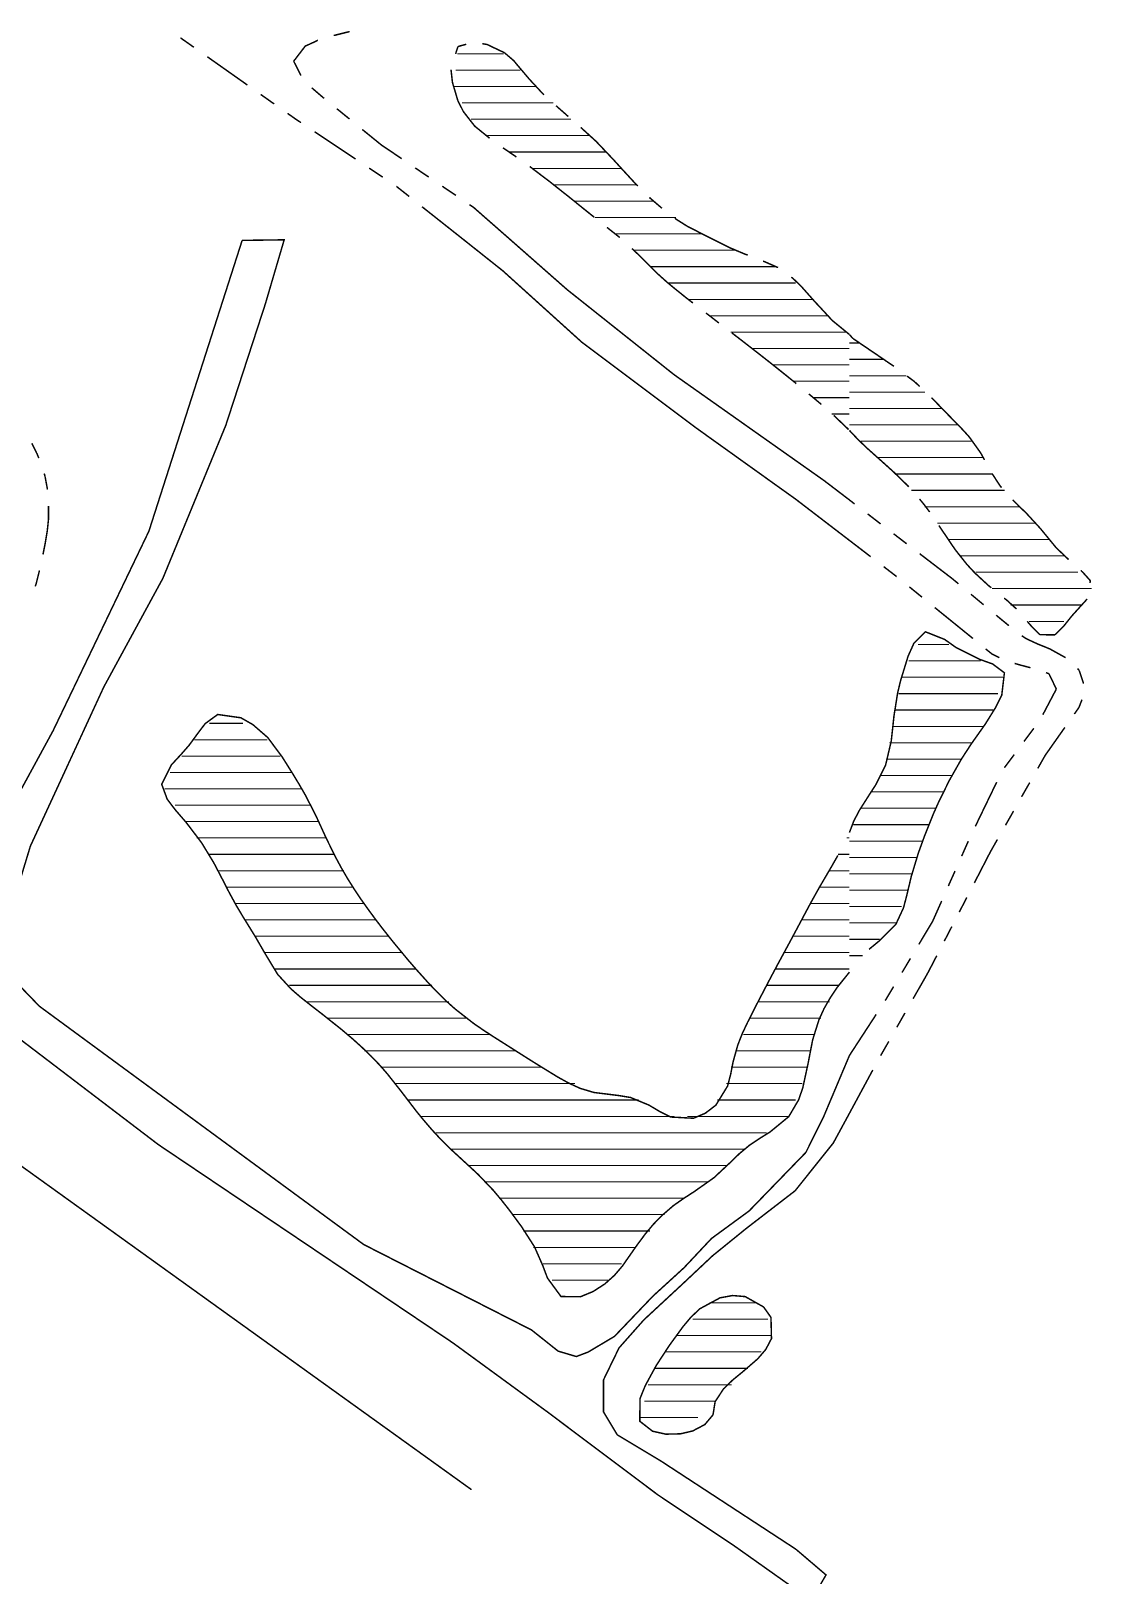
# Model space of a CAD drawing. Extents: x 204834 to 208707, y 4853033 to 4855981.
# Drawn here: x 208015 to 208144.6, y 4855288 to 4855476.6 of the extents above; entities that cross this region are included whole.
import ezdxf

# ---------------------------------------------------------------- set-up
doc = ezdxf.new("R2010")
doc.units = 0
doc.header["$LTSCALE"] = 1.5
doc.header["$MEASUREMENT"] = 0
doc.linetypes.add('PHANTOMX2', pattern=[5, 2.5, -0.5, 0.5, -0.5, 0.5, -0.5])
for name, color, linetype in [('HD-HACH-HIDROG', 160, 'CONTINUOUS'), ('HD-LAGOS-INTER', 170, 'CONTINUOUS'), ('HD-LAGOS-PERENE', 170, 'CONTINUOUS'), ('HD-VALAS-DRENOS', 170, 'CONTINUOUS'), ('SV-EST-M-N-PAV', 1, 'PHANTOMX2'), ('SV-RUA-NAO-PAV-S-GUIA-C-GUIA', 7, 'PHANTOMX2')]:
    doc.layers.add(name, color=color, linetype=linetype)

# ---------------------------------------------------------------- blocks, each defined once
blk = doc.blocks.new('*X12')
at = {"layer": 'HD-HACH-HIDROG', "const_width": 0.13}
for points in [[(208036.791757, 4855392.051026), (208040.887439, 4855392.051067)], [(208034.939658, 4855390.050974), (208043.843741, 4855390.051063)], [(208033.384473, 4855388.050926), (208045.455217, 4855388.051046)], [(208031.982678, 4855386.050879), (208046.827777, 4855386.051027)], [(208031.316879, 4855384.050839), (208047.997873, 4855384.051006)], [(208032.575164, 4855382.050819), (208049.159614, 4855382.050984)], [(208033.844057, 4855380.050798), (208050.101569, 4855380.050961)], [(208035.227419, 4855378.050779), (208051.043524, 4855378.050937)], [(208114.616594, 4855378.051573), (208114.936443, 4855378.051576)], [(208036.610782, 4855376.05076), (208052.075785, 4855376.050915)], [(208113.56104, 4855376.051529), (208114.936385, 4855376.051543)], [(208037.833526, 4855374.050739), (208053.204807, 4855374.050893)], [(208112.42531, 4855374.051485), (208114.936327, 4855374.05151)], [(208038.881643, 4855372.050717), (208054.333829, 4855372.050871)], [(208111.289579, 4855372.051441), (208114.936269, 4855372.051477)], [(208039.931622, 4855370.050694), (208055.738719, 4855370.050852)], [(208110.206141, 4855370.051397), (208114.936211, 4855370.051444)], [(208041.136656, 4855368.050673), (208057.186469, 4855368.050834)], [(208109.123114, 4855368.051353), (208114.936153, 4855368.051411)], [(208042.341691, 4855366.050652), (208058.694363, 4855366.050816)], [(208108.040978, 4855366.051309), (208114.936095, 4855366.051378)], [(208043.542764, 4855364.050631), (208060.363147, 4855364.0508)], [(208106.963548, 4855364.051266), (208114.936037, 4855364.051345)], [(208044.73436, 4855362.05061), (208062.031931, 4855362.050783)], [(208105.886118, 4855362.051222), (208114.935979, 4855362.051312)], [(208046.560275, 4855360.050595), (208063.968299, 4855360.05077)], [(208104.83216, 4855360.051178), (208113.635253, 4855360.051266)], [(208048.693621, 4855358.050584), (208066.03186, 4855358.050757)], [(208103.791522, 4855358.051135), (208112.522614, 4855358.051222)], [(208051.125529, 4855356.050575), (208068.198486, 4855356.050746)], [(208102.823517, 4855356.051092), (208111.479403, 4855356.051179)], [(208053.625539, 4855354.050567), (208071.123885, 4855354.050742)], [(208101.995673, 4855354.051051), (208110.676797, 4855354.051138)], [(208055.71004, 4855352.050555), (208074.216001, 4855352.05074)], [(208101.167829, 4855352.05101), (208110.247314, 4855352.0511)], [(208057.710053, 4855350.050542), (208077.383679, 4855350.050739)], [(208100.492891, 4855350.05097), (208109.81783, 4855350.051063)], [(208059.441986, 4855348.050526), (208081.419232, 4855348.050746)], [(208099.907003, 4855348.050931), (208109.193854, 4855348.051024)], [(208060.995107, 4855346.050509), (208089.183336, 4855346.050791)], [(208098.79401, 4855346.050887), (208108.370375, 4855346.050983)], [(208062.637823, 4855344.050492), (208093.556679, 4855344.050801)], [(208095.132794, 4855344.050817), (208107.546895, 4855344.050941)], [(208064.42801, 4855342.050477), (208104.833675, 4855342.050881)], [(208066.246259, 4855340.050462), (208102.204768, 4855340.050822)], [(208068.370498, 4855338.050451), (208100.025287, 4855338.050767)], [(208070.494737, 4855336.050439), (208097.663521, 4855336.050711)], [(208072.157433, 4855334.050422), (208094.782812, 4855334.050649)], [(208073.783716, 4855332.050406), (208092.380404, 4855332.050592)], [(208075.118543, 4855330.050386), (208090.580142, 4855330.050541)], [(208076.333579, 4855328.050365), (208088.789934, 4855328.05049)], [(208077.513424, 4855326.050344), (208087.125713, 4855326.05044)], [(208078.617305, 4855324.050322), (208085.461492, 4855324.050391)]]:
    blk.add_lwpolyline(points, dxfattribs=at)
blk = doc.blocks.new('*X13')
at = {"layer": 'HD-HACH-HIDROG', "const_width": 0.13}
for points in [[(208097.818676, 4855321.279781), (208103.476642, 4855321.279837)], [(208095.778405, 4855319.279727), (208104.98032, 4855319.279819)], [(208093.839654, 4855317.279675), (208105.472741, 4855317.279791)], [(208092.511997, 4855315.279629), (208104.186517, 4855315.279745)], [(208091.224072, 4855313.279583), (208102.539311, 4855313.279696)], [(208090.339439, 4855311.279541), (208100.570687, 4855311.279643)], [(208089.889959, 4855309.279503), (208098.602063, 4855309.279591)], [(208089.44048, 4855307.279466), (208096.45589, 4855307.279536)]]:
    blk.add_lwpolyline(points, dxfattribs=at)
blk = doc.blocks.new('*X19')
at = {"layer": 'HD-HACH-HIDROG', "const_width": 0.13}
for points in [[(208067.047658, 4855473.824522), (208072.739862, 4855473.824579)], [(208066.841368, 4855471.824487), (208074.743545, 4855471.824566)], [(208066.635078, 4855469.824452), (208076.758808, 4855469.824554)], [(208067.623243, 4855467.824429), (208078.788778, 4855467.824541)], [(208068.726571, 4855465.824407), (208080.953835, 4855465.824529)], [(208070.728766, 4855463.824394), (208083.208028, 4855463.824519)], [(208073.393118, 4855461.824388), (208085.211587, 4855461.824506)], [(208076.128386, 4855459.824382), (208087.072603, 4855459.824492)], [(208078.81405, 4855457.824376), (208089.026863, 4855457.824478)], [(208081.322135, 4855455.824368), (208091.085005, 4855455.824466)], [(208083.829459, 4855453.82436), (208093.770921, 4855453.82446)], [(208086.336341, 4855451.824352), (208096.920662, 4855451.824458)], [(208088.551678, 4855449.824341), (208101.096424, 4855449.824467)], [(208090.62157, 4855447.824329), (208105.928053, 4855447.824482)], [(208092.879769, 4855445.824319), (208108.364639, 4855445.824474)], [(208095.290815, 4855443.82431), (208110.515271, 4855443.824462)], [(208097.848191, 4855441.824302), (208112.441137, 4855441.824448)], [(208100.433808, 4855439.824295), (208114.537441, 4855439.824436)], [(208103.019425, 4855437.824288), (208114.938179, 4855437.824407)], [(208105.604406, 4855435.824281), (208114.938121, 4855435.824374)], [(208108.081223, 4855433.824273), (208114.938063, 4855433.824341)], [(208110.484264, 4855431.824264), (208114.938005, 4855431.824308)], [(208112.784518, 4855429.824254), (208114.937947, 4855429.824275)]]:
    blk.add_lwpolyline(points, dxfattribs=at)
blk = doc.blocks.new('*X20')
at = {"layer": 'HD-HACH-HIDROG', "const_width": 0.13}
for points in [[(208123.323924, 4855401.675411), (208127.096867, 4855401.675449)], [(208122.181938, 4855399.675367), (208130.944873, 4855399.675454)], [(208121.361144, 4855397.675325), (208133.696559, 4855397.675449)], [(208120.947004, 4855395.675288), (208133.093371, 4855395.67541)], [(208120.532865, 4855393.675251), (208132.490184, 4855393.675371)], [(208120.163445, 4855391.675214), (208131.277538, 4855391.675325)], [(208119.821693, 4855389.675178), (208129.912219, 4855389.675279)], [(208119.479941, 4855387.675142), (208128.688616, 4855387.675234)], [(208118.627, 4855385.6751), (208127.548617, 4855385.675189)], [(208117.47582, 4855383.675055), (208126.429026, 4855383.675145)], [(208116.359716, 4855381.675011), (208125.578041, 4855381.675103)], [(208115.397559, 4855379.674969), (208124.727057, 4855379.675062)], [(208114.936433, 4855377.674931), (208123.876073, 4855377.67502)], [(208114.936374, 4855375.674898), (208123.251979, 4855375.674981)], [(208114.936316, 4855373.674865), (208122.636894, 4855373.674942)], [(208114.936258, 4855371.674832), (208122.000192, 4855371.674903)], [(208114.9362, 4855369.674799), (208121.332883, 4855369.674863)], [(208114.936142, 4855367.674766), (208120.665574, 4855367.674823)], [(208114.936084, 4855365.674733), (208118.641008, 4855365.67477)], [(208114.936026, 4855363.6747), (208116.538464, 4855363.674716)]]:
    blk.add_lwpolyline(points, dxfattribs=at)
blk = doc.blocks.new('*X21')
at = {"layer": 'HD-HACH-HIDROG', "const_width": 0.13}
for points in [[(208114.938199, 4855438.502111), (208116.168784, 4855438.502124)], [(208114.938141, 4855436.502078), (208119.12117, 4855436.50212)], [(208114.938082, 4855434.502045), (208121.877542, 4855434.502115)], [(208114.938024, 4855432.502012), (208124.177716, 4855432.502105)], [(208114.937966, 4855430.501979), (208126.202343, 4855430.502092)], [(208114.937908, 4855428.501946), (208128.092482, 4855428.502078)], [(208116.290867, 4855426.501927), (208129.886369, 4855426.502063)], [(208118.352392, 4855424.501915), (208131.268728, 4855424.502044)], [(208120.520178, 4855422.501903), (208132.448774, 4855422.502022)], [(208122.515707, 4855420.50189), (208133.890777, 4855420.502004)], [(208124.129987, 4855418.501873), (208135.800805, 4855418.50199)], [(208125.681535, 4855416.501856), (208137.695512, 4855416.501976)], [(208127.043568, 4855414.501836), (208139.441609, 4855414.50196)], [(208128.440273, 4855412.501817), (208141.187706, 4855412.501945)], [(208130.363471, 4855410.501804), (208142.848828, 4855410.501928)], [(208132.349757, 4855408.50179), (208144.503518, 4855408.501912)], [(208134.635734, 4855406.50178), (208143.20425, 4855406.501866)], [(208136.852334, 4855404.50177), (208141.150023, 4855404.501812)]]:
    blk.add_lwpolyline(points, dxfattribs=at)

msp = doc.modelspace()

# ---------------------------------------------------------------- linework, layer by layer
at = {"layer": 'HD-LAGOS-INTER', "const_width": 0.18}
for points in [[(208067.14, 4855474.71), (208066.85, 4855473.8)], [(208067.19, 4855474.72), (208067.14, 4855474.71)], [(208068.15, 4855474.98), (208067.19, 4855474.72)], [(208070.71, 4855474.95), (208070.11, 4855475.05)], [(208071.06, 4855474.78), (208070.71, 4855474.95)], [(208072.79, 4855473.96), (208071.06, 4855474.78)], [(208072.86, 4855473.91), (208072.79, 4855473.96)], [(208073.96, 4855472.97), (208072.86, 4855473.91)], [(208066.29, 4855471.89), (208066.4, 4855470.9)], [(208074.31, 4855472.54), (208073.96, 4855472.97)], [(208075.86, 4855470.71), (208074.31, 4855472.54)], [(208066.4, 4855470.9), (208066.47, 4855470.3)], [(208066.47, 4855470.3), (208066.87, 4855468.96)], [(208076.27, 4855470.27), (208075.86, 4855470.71)], [(208077.38, 4855469.07), (208076.27, 4855470.27)], [(208066.87, 4855468.96), (208067.12, 4855468.11)], [(208067.12, 4855468.11), (208067.62, 4855467.12)], [(208077.64, 4855468.82), (208077.38, 4855469.07)], [(208067.62, 4855467.12), (208067.8, 4855466.76)], [(208067.8, 4855466.76), (208068.78, 4855465.5)], [(208080.62, 4855466.15), (208079.12, 4855467.47)], [(208068.78, 4855465.5), (208069.19, 4855464.98)], [(208069.19, 4855464.98), (208071.01, 4855463.5)], [(208084.03, 4855463.1), (208082.13, 4855464.83)], [(208072.63, 4855462.34), (208072.76, 4855462.25)], [(208072.76, 4855462.25), (208074.28, 4855461.21)], [(208084.32, 4855462.79), (208084.03, 4855463.1)], [(208086.03, 4855460.99), (208084.32, 4855462.79)], [(208086.38, 4855460.61), (208086.03, 4855460.99)], [(208087.04, 4855459.88), (208086.38, 4855460.61)], [(208075.91, 4855460.05), (208077.5, 4855458.84)], [(208077.5, 4855458.84), (208078.26, 4855458.27)], [(208087.05, 4855459.87), (208087.04, 4855459.88)], [(208088.53, 4855458.26), (208087.05, 4855459.87)], [(208078.26, 4855458.27), (208079.87, 4855456.99)], [(208079.87, 4855456.99), (208080.61, 4855456.41)], [(208089.1, 4855457.67), (208088.53, 4855458.26)], [(208080.61, 4855456.41), (208081.43, 4855455.75)], [(208081.43, 4855455.75), (208081.78, 4855455.46)], [(208081.78, 4855455.46), (208082.99, 4855454.49)], [(208090.66, 4855456.14), (208090.52, 4855456.27)], [(208091.28, 4855455.61), (208090.66, 4855456.14)], [(208092.04, 4855454.96), (208091.28, 4855455.61)], [(208082.99, 4855454.49), (208083.41, 4855454.15)], [(208083.41, 4855454.15), (208083.77, 4855453.87)], [(208093.83, 4855453.58), (208093.62, 4855453.74)], [(208094.45, 4855453.19), (208093.83, 4855453.58)], [(208095.1, 4855452.78), (208094.45, 4855453.19)], [(208095.31, 4855452.67), (208095.1, 4855452.78)], [(208097.64, 4855451.47), (208095.31, 4855452.67)], [(208085.33, 4855452.62), (208085.76, 4855452.28)], [(208085.76, 4855452.28), (208086.9, 4855451.38)], [(208097.98, 4855451.3), (208097.64, 4855451.47)], [(208100.32, 4855450.13), (208097.98, 4855451.3)], [(208088.38, 4855450.03), (208089.11, 4855449.35)], [(208089.11, 4855449.35), (208089.36, 4855449.11)], [(208089.36, 4855449.11), (208089.82, 4855448.65)], [(208100.67, 4855449.99), (208100.32, 4855450.13)], [(208102.18, 4855449.35), (208100.67, 4855449.99)], [(208102.52, 4855449.23), (208102.18, 4855449.35)], [(208089.82, 4855448.65), (208090.42, 4855448.04)], [(208090.42, 4855448.04), (208091.24, 4855447.23)], [(208091.24, 4855447.23), (208091.48, 4855446.99)], [(208106.22, 4855447.71), (208104.39, 4855448.51)], [(208091.48, 4855446.99), (208091.97, 4855446.55)], [(208091.97, 4855446.55), (208092.66, 4855445.93)], [(208092.66, 4855445.93), (208093.48, 4855445.25)], [(208093.48, 4855445.25), (208093.82, 4855444.97)], [(208108.01, 4855446.42), (208107.84, 4855446.54)], [(208108.58, 4855445.87), (208108.01, 4855446.42)], [(208109.1, 4855445.36), (208108.58, 4855445.87)], [(208109.28, 4855445.16), (208109.1, 4855445.36)], [(208110.8, 4855443.45), (208109.28, 4855445.16)], [(208093.82, 4855444.97), (208094.26, 4855444.62)], [(208094.26, 4855444.62), (208094.99, 4855444.03)], [(208094.99, 4855444.03), (208095.83, 4855443.38)], [(208111.29, 4855442.93), (208110.8, 4855443.45)], [(208097.42, 4855442.16), (208098.06, 4855441.67)], [(208098.06, 4855441.67), (208099, 4855440.94)], [(208112.84, 4855441.25), (208111.29, 4855442.93)], [(208100.59, 4855439.73), (208102.17, 4855438.51)], [(208113.39, 4855440.8), (208112.84, 4855441.25)], [(208114.94, 4855439.53), (208113.39, 4855440.8)], [(208115.38, 4855439.03), (208114.94, 4855439.53)], [(208102.17, 4855438.51), (208102.81, 4855438.01)], [(208102.81, 4855438.01), (208103.75, 4855437.28)], [(208115.41, 4855439.02), (208115.38, 4855439.03)], [(208119.15, 4855436.48), (208115.41, 4855439.02)], [(208103.75, 4855437.28), (208104, 4855437.09)], [(208104, 4855437.09), (208104.54, 4855436.66)], [(208104.54, 4855436.66), (208105.18, 4855436.16)], [(208105.18, 4855436.16), (208106.11, 4855435.42)], [(208119.28, 4855436.39), (208119.15, 4855436.48)], [(208119.54, 4855436.21), (208119.28, 4855436.39)], [(208120.37, 4855435.65), (208119.54, 4855436.21)], [(208106.11, 4855435.42), (208106.76, 4855434.9)], [(208106.76, 4855434.9), (208107.67, 4855434.17)], [(208107.67, 4855434.17), (208107.93, 4855433.96)], [(208107.93, 4855433.96), (208108.45, 4855433.54)], [(208122.92, 4855433.75), (208121.97, 4855434.46)], [(208109.99, 4855432.27), (208111.52, 4855430.99)], [(208123.51, 4855433.19), (208122.92, 4855433.75)], [(208126, 4855430.75), (208124.97, 4855431.82)], [(208126.36, 4855430.38), (208126, 4855430.75)], [(208127.5, 4855429.21), (208126.36, 4855430.38)], [(208113.02, 4855429.66), (208114.47, 4855428.28)], [(208114.47, 4855428.28), (208114.83, 4855427.93)], [(208127.76, 4855428.95), (208127.5, 4855429.21)], [(208128.56, 4855428.13), (208127.76, 4855428.95)], [(208129.14, 4855427.5), (208128.56, 4855428.13)], [(208114.94, 4855427.82), (208115.62, 4855427.1)], [(208115.62, 4855427.1), (208115.97, 4855426.73)], [(208115.97, 4855426.73), (208117.05, 4855425.69)], [(208129.57, 4855427.02), (208129.14, 4855427.5)], [(208129.78, 4855426.73), (208129.57, 4855427.02)], [(208130.94, 4855425.11), (208129.78, 4855426.73)], [(208117.05, 4855425.69), (208117.05, 4855425.69)], [(208117.05, 4855425.69), (208118.54, 4855424.36)], [(208131.43, 4855424.23), (208130.94, 4855425.11)], [(208130.94, 4855425.11), (208130.94, 4855425.11)], [(208118.54, 4855424.36), (208119.21, 4855423.76)], [(208119.21, 4855423.76), (208120.03, 4855423.02)], [(208120.03, 4855423.02), (208120.32, 4855422.76)], [(208120.32, 4855422.76), (208121.47, 4855421.64)], [(208133.36, 4855421.01), (208132.4, 4855422.48)], [(208121.47, 4855421.64), (208122.01, 4855421.12)], [(208122.01, 4855421.12), (208122.18, 4855420.94)], [(208133.52, 4855420.83), (208133.36, 4855421.01)], [(208123.5, 4855419.44), (208123.98, 4855418.86)], [(208123.98, 4855418.86), (208124.73, 4855417.86)], [(208135.42, 4855418.78), (208134.86, 4855419.35)], [(208135.57, 4855418.64), (208135.42, 4855418.78)], [(208136.51, 4855417.74), (208135.57, 4855418.64)], [(208136.98, 4855417.23), (208136.51, 4855417.74)], [(208138.3, 4855415.79), (208136.98, 4855417.23)], [(208125.86, 4855416.21), (208126.17, 4855415.75)], [(208126.17, 4855415.75), (208127.54, 4855413.72)], [(208138.33, 4855415.75), (208138.3, 4855415.79)], [(208140.16, 4855413.52), (208138.33, 4855415.75)], [(208127.54, 4855413.72), (208127.85, 4855413.26)], [(208127.85, 4855413.26), (208128.75, 4855412.13)], [(208140.24, 4855413.44), (208140.16, 4855413.52)], [(208141.69, 4855412.06), (208140.24, 4855413.44)], [(208128.75, 4855412.13), (208129.29, 4855411.45)], [(208129.29, 4855411.45), (208130.06, 4855410.62)], [(208130.06, 4855410.62), (208130.32, 4855410.35)], [(208130.32, 4855410.35), (208131.51, 4855409.25)], [(208143.31, 4855410.63), (208143.19, 4855410.74)], [(208143.87, 4855410.01), (208143.31, 4855410.63)], [(208144.35, 4855409.47), (208143.87, 4855410.01)], [(208144.31, 4855409.19), (208144.35, 4855409.47)], [(208131.51, 4855409.25), (208131.95, 4855408.85)], [(208131.95, 4855408.85), (208132.27, 4855408.6)], [(208133.83, 4855407.34), (208134.21, 4855407.04)], [(208134.21, 4855407.04), (208135.33, 4855406.02)], [(208142.24, 4855405.33), (208143.97, 4855407.24)], [(208136.64, 4855404.51), (208137.09, 4855403.99)], [(208137.09, 4855403.99), (208138.01, 4855403.05)], [(208140.67, 4855403.49), (208141.11, 4855403.93)], [(208141.11, 4855403.93), (208141.97, 4855405.01)], [(208141.97, 4855405.01), (208142.24, 4855405.33)], [(208138.01, 4855403.05), (208138.18, 4855402.88)], [(208138.18, 4855402.88), (208139.93, 4855402.85)], [(208139.93, 4855402.85), (208140.03, 4855402.85)], [(208140.03, 4855402.85), (208140.67, 4855403.49)]]:
    msp.add_lwpolyline(points, dxfattribs=at)
at = {"layer": 'HD-LAGOS-PERENE', "const_width": 0.18}
for points in [[(208114.94, 4855378.72), (208115.47, 4855380.12), (208116.17, 4855381.45), (208117.36, 4855383.32), (208118.18, 4855384.59), (208119.35, 4855386.94), (208120.04, 4855389.87), (208120.21, 4855391.38), (208120.37, 4855392.91), (208120.82, 4855395.74), (208121.17, 4855397.22), (208122.1, 4855400.25), (208122.8, 4855401.81), (208124.21, 4855403.23), (208126.56, 4855402.3), (208127.98, 4855401.29), (208130.88, 4855399.85), (208132.42, 4855399.3), (208133.86, 4855398.22), (208133.54, 4855395.51), (208132.76, 4855393.94), (208131.5, 4855391.92), (208129.81, 4855389.53), (208128.62, 4855387.7), (208127.13, 4855385.07), (208125.84, 4855382.45), (208125.22, 4855381.07), (208124.11, 4855378.3), (208123.35, 4855376.2), (208122.48, 4855373.32), (208121.93, 4855371), (208121.54, 4855369.52), (208120.61, 4855367.51), (208118.52, 4855365.43), (208117.33, 4855364.45)], [(208114.94, 4855361.67), (208113.44, 4855359.8), (208112.6, 4855358.54), (208111.85, 4855357.23), (208111.22, 4855355.86), (208110.45, 4855353.41), (208109.88, 4855350.47), (208109.24, 4855347.53), (208108.74, 4855346.08), (208107.53, 4855344.02), (208105.25, 4855342.15), (208103.95, 4855341.34), (208102.69, 4855340.49), (208101.49, 4855339.49), (208100.41, 4855338.44), (208098.41, 4855336.57), (208095.97, 4855334.85), (208094.7, 4855334.03), (208093.47, 4855333.17), (208092.04, 4855331.94), (208090.99, 4855330.86), (208090.02, 4855329.7), (208088.91, 4855328.2), (208087.23, 4855325.79), (208086.26, 4855324.65), (208085.08, 4855323.59), (208083.64, 4855322.66), (208082.09, 4855322.02), (208079.72, 4855322.05), (208078.07, 4855324.3), (208077.48, 4855325.86), (208076.49, 4855328.11), (208074.89, 4855330.6), (208073.37, 4855332.66), (208072.44, 4855333.84), (208071.47, 4855335), (208069.59, 4855336.97), (208068.49, 4855337.99), (208066.28, 4855340.02), (208065.01, 4855341.28), (208063.99, 4855342.38), (208063.01, 4855343.52), (208062.06, 4855344.68), (208061.05, 4855346), (208060.14, 4855347.19), (208058.51, 4855349.25), (208057.52, 4855350.38), (208056.48, 4855351.46), (208055.4, 4855352.5), (208054.28, 4855353.51), (208052.9, 4855354.68), (208050.56, 4855356.54), (208049.37, 4855357.46), (208047.9, 4855358.62), (208046.76, 4855359.61), (208045.12, 4855361.4), (208043.57, 4855363.96), (208042.43, 4855365.94), (208040.86, 4855368.48), (208040.09, 4855369.77), (208039.2, 4855371.4), (208038.51, 4855372.75), (208037.33, 4855375.01), (208035.82, 4855377.49), (208033.96, 4855379.94), (208032.62, 4855381.49), (208031.64, 4855382.78), (208030.97, 4855384.6), (208032.17, 4855387), (208033.3, 4855388.22), (208034.31, 4855389.37), (208035.32, 4855390.75), (208036.27, 4855392.01), (208037.8, 4855393.13), (208040.63, 4855392.73), (208042.09, 4855391.9), (208043.91, 4855390.32), (208045.68, 4855387.94), (208046.98, 4855385.87), (208047.76, 4855384.58), (208048.51, 4855383.28), (208049.79, 4855380.78), (208051.04, 4855378.05), (208052.21, 4855375.68), (208052.92, 4855374.36), (208053.68, 4855373.06), (208054.48, 4855371.79), (208055.32, 4855370.53), (208056.19, 4855369.31), (208057.08, 4855368.1), (208057.99, 4855366.91), (208059.17, 4855365.42), (208061.08, 4855363.11), (208062.07, 4855361.97), (208063.58, 4855360.29), (208064.62, 4855359.21), (208065.69, 4855358.15), (208066.81, 4855357.15), (208069.05, 4855355.4), (208070.29, 4855354.55), (208071.55, 4855353.73), (208073.3, 4855352.62), (208075.82, 4855351.02), (208077.1, 4855350.22), (208079.35, 4855348.84), (208080.67, 4855348.11), (208082.04, 4855347.48), (208083.73, 4855346.97), (208086.72, 4855346.6), (208088.2, 4855346.36), (208090.45, 4855345.43), (208091.78, 4855344.64), (208093.13, 4855343.97), (208095.9, 4855343.82), (208097.35, 4855344.44), (208098.63, 4855345.42), (208100.06, 4855347.75), (208100.44, 4855349.21), (208100.73, 4855350.7), (208101.3, 4855352.75), (208101.85, 4855354.15), (208102.49, 4855355.51), (208103.79, 4855358.07), (208105.18, 4855360.73), (208106.2, 4855362.65), (208107.63, 4855365.29), (208108.92, 4855367.7), (208109.62, 4855369.02), (208110.33, 4855370.34), (208111.28, 4855372.04), (208112.79, 4855374.62), (208113.53, 4855375.92)], [(208098.54, 4855309.22), (208098.28, 4855307.6), (208097.28, 4855306.41), (208095.8, 4855305.63), (208094.3, 4855305.28), (208092.52, 4855305.24), (208090.9, 4855305.6), (208089.34, 4855306.82), (208089.37, 4855309.59), (208090.01, 4855311.17), (208091.35, 4855313.63), (208092.96, 4855316.09), (208094.61, 4855318.36), (208095.58, 4855319.52), (208096.68, 4855320.56), (208099.14, 4855321.89), (208100.67, 4855322.17), (208102.21, 4855322.04), (208104.45, 4855320.78), (208105.36, 4855319.5), (208105.42, 4855316.91), (208104.72, 4855315.58), (208103.73, 4855314.43), (208101.89, 4855312.84), (208100.67, 4855311.84), (208099.59, 4855310.8), (208098.54, 4855309.22)]]:
    msp.add_lwpolyline(points, dxfattribs=at)
at = {"layer": 'HD-VALAS-DRENOS', "const_width": 0.18}
msp.add_lwpolyline([(208002.25, 4855346.31), (208068.79, 4855298.46)], dxfattribs=at)
at = {"layer": 'SV-EST-M-N-PAV', "linetype": 'PHANTOMX2', "const_width": 0.18}
for points in [[(208040.79, 4855451.03), (208029.4, 4855415.51), (208017.7, 4855391.14), (208008.62, 4855374.45), (208006.64, 4855374.15), (208004.45, 4855375.61)], [(208114.94, 4855351.49), (208111.74, 4855343.9), (208109.62, 4855339.65), (208102.69, 4855332.5), (208098.1, 4855329.14), (208094.75, 4855325.57), (208090.95, 4855322.1), (208086.25, 4855317.18), (208083.02, 4855315.26), (208081.59, 4855314.72), (208079.37, 4855315.38), (208076.13, 4855317.96), (208055.63, 4855328.4), (208016.03, 4855357.5), (208012.74, 4855360.91), (208010.88, 4855363.71), (208014.93, 4855377.05), (208018.7, 4855385.22), (208023.89, 4855396.48), (208031.11, 4855409.76), (208038.79, 4855428.44), (208043.62, 4855443.27), (208045.92, 4855451.1), (208040.79, 4855451.03)], [(208114.94, 4855414.39), (208108.42, 4855419.39), (208096.13, 4855428.19), (208082.28, 4855438.58), (208072.61, 4855447.32), (208067.45, 4855451.42)], [(208114.94, 4855419.33), (208111.85, 4855421.69), (208093.54, 4855434.62), (208080.45, 4855445.03), (208073.1, 4855451.5)], [(208015.11, 4855426.26), (208015.56, 4855425.36)], [(208015.56, 4855425.36), (208015.71, 4855425.06)], [(208015.71, 4855425.06), (208015.96, 4855424.44)], [(208016.62, 4855422.56), (208016.72, 4855422.22)], [(208016.72, 4855422.22), (208017.02, 4855420.6)], [(208017.15, 4855417.02), (208017, 4855415.62)], [(208017.15, 4855418.61), (208017.15, 4855417.61)], [(208017.15, 4855417.61), (208017.15, 4855417.02)], [(208016.99, 4855415.52), (208016.84, 4855414.63)], [(208017, 4855415.62), (208016.99, 4855415.52)], [(208016.74, 4855414.02), (208016.47, 4855412.67)], [(208016.84, 4855414.63), (208016.74, 4855414.02)], [(208015.8, 4855409.75), (208015.63, 4855409.08)], [(208016, 4855410.55), (208015.8, 4855409.75)], [(208016.04, 4855410.72), (208016, 4855410.55)], [(208015.63, 4855409.08), (208015.53, 4855408.78)], [(207977.21, 4855274.2), (207976.73, 4855288.36), (207976.11, 4855303.34), (207977.35, 4855306.41), (207989.85, 4855331.1), (207999.55, 4855346.69), (208002.78, 4855354.11), (208004.08, 4855356.56), (208005.51, 4855358.05), (208007.09, 4855358.37), (208009.78, 4855356.44), (208030.56, 4855340.6), (208066.56, 4855316.36), (208078.07, 4855307.95), (208091.53, 4855297.84), (208100.93, 4855291.56), (208110.27, 4855284.94), (208112.08, 4855288.05), (208108.4, 4855291.19)], [(208108.4, 4855291.19), (208091.92, 4855301.96), (208086.59, 4855305.16), (208084.91, 4855307.96), (208084.91, 4855311.87), (208086.81, 4855315.78), (208089.83, 4855319.19), (208094.53, 4855323.55), (208098.22, 4855327.02), (208102.35, 4855330.37), (208108.3, 4855334.96), (208112.97, 4855340.8), (208114.94, 4855344.43)]]:
    msp.add_lwpolyline(points, dxfattribs=at)
at = {"layer": 'SV-EST-M-N-PAV', "const_width": 0.18}
for points in [[(208115.57, 4855418.84), (208114.94, 4855419.33)], [(208118.74, 4855416.41), (208117.16, 4855417.63)], [(208121.92, 4855413.98), (208120.33, 4855415.2)], [(208115.15, 4855414.23), (208114.94, 4855414.39)], [(208117.53, 4855412.4), (208115.15, 4855414.23)], [(208120.7, 4855409.97), (208119.12, 4855411.19)], [(208127.36, 4855409.82), (208123.51, 4855412.77)], [(208127.48, 4855409.73), (208127.36, 4855409.82)], [(208128.25, 4855409.09), (208127.48, 4855409.73)], [(208123.81, 4855407.45), (208122.26, 4855408.71)], [(208131.32, 4855406.53), (208129.78, 4855407.81)], [(208130.02, 4855402.41), (208125.36, 4855406.19)], [(208134.4, 4855403.98), (208132.86, 4855405.25)], [(208136.52, 4855402.39), (208135.98, 4855402.75)], [(208136.84, 4855402.24), (208136.52, 4855402.39)], [(208137.94, 4855401.73), (208136.84, 4855402.24)], [(208138.67, 4855401.44), (208137.94, 4855401.73)], [(208132.27, 4855400.58), (208131.57, 4855401.14)], [(208132.3, 4855400.55), (208132.27, 4855400.58)], [(208132.35, 4855400.52), (208132.3, 4855400.55)], [(208133.24, 4855400.06), (208132.35, 4855400.52)], [(208139.4, 4855401.14), (208138.67, 4855401.44)], [(208139.58, 4855401.04), (208139.4, 4855401.14)], [(208141.33, 4855400.07), (208139.58, 4855401.04)], [(208135.72, 4855399.19), (208135.11, 4855399.37)], [(208136.07, 4855399.1), (208135.72, 4855399.19)], [(208137.04, 4855398.84), (208136.07, 4855399.1)], [(208139.3, 4855398.11), (208138.94, 4855398.24)], [(208139.57, 4855397.55), (208139.3, 4855398.11)], [(208143, 4855398.49), (208142.79, 4855398.75)], [(208143.21, 4855397.86), (208143, 4855398.49)], [(208140.2, 4855396.23), (208139.57, 4855397.55)], [(208139.95, 4855395.76), (208140.2, 4855396.23)], [(208143.5, 4855397), (208143.21, 4855397.86)], [(208143.5, 4855396.9), (208143.5, 4855397)], [(208138.55, 4855393.1), (208139.95, 4855395.76)], [(208142.96, 4855393.98), (208143.33, 4855394.94)], [(208142.4, 4855393.19), (208142.96, 4855393.98)], [(208136.25, 4855389.83), (208137.45, 4855391.44)], [(208138.86, 4855388.17), (208141.24, 4855391.55)], [(208133.86, 4855386.63), (208135.06, 4855388.23)], [(208137.94, 4855386.55), (208138.43, 4855387.42)], [(208138.43, 4855387.42), (208138.86, 4855388.17)], [(208130.31, 4855379.47), (208132.92, 4855384.87)], [(208135.96, 4855383.08), (208136.95, 4855384.81)], [(208133.99, 4855379.6), (208134.98, 4855381.34)], [(208128.64, 4855375.83), (208129.45, 4855377.66)], [(208132.16, 4855376.38), (208133, 4855377.86)], [(208130.19, 4855372.56), (208132.02, 4855376.11)], [(208132.02, 4855376.11), (208132.16, 4855376.38)], [(208127.01, 4855372.18), (208127.83, 4855374.01)], [(208125.1, 4855367.88), (208126.2, 4855370.35)], [(208128.35, 4855369), (208129.27, 4855370.78)], [(208124.95, 4855367.63), (208125.1, 4855367.88)], [(208123.41, 4855365.05), (208124.95, 4855367.63)], [(208126.52, 4855365.45), (208127.44, 4855367.23)], [(208121.36, 4855361.62), (208122.39, 4855363.34)], [(208124.6, 4855361.74), (208125.6, 4855363.67)], [(208122.71, 4855358.42), (208124.2, 4855361.02)], [(208124.2, 4855361.02), (208124.6, 4855361.74)], [(208119.3, 4855358.19), (208119.46, 4855358.44)], [(208119.46, 4855358.44), (208120.33, 4855359.9)], [(208114.94, 4855351.49), (208118.21, 4855356.51)], [(208120.73, 4855354.94), (208121.72, 4855356.68)], [(208118.75, 4855351.47), (208119.74, 4855353.2)], [(208114.94, 4855344.43), (208117.79, 4855349.71)]]:
    msp.add_lwpolyline(points, dxfattribs=at)
at = {"layer": 'SV-RUA-NAO-PAV-S-GUIA-C-GUIA', "const_width": 0.18}
for points in [[(208033.32, 4855475.72), (208033.26, 4855475.77)], [(208034.08, 4855475.19), (208033.32, 4855475.72)], [(208049.15, 4855475.05), (208050, 4855475.45)], [(208050, 4855475.45), (208050.06, 4855475.46)], [(208051.97, 4855476.05), (208052.94, 4855476.29)], [(208052.94, 4855476.29), (208053.66, 4855476.47)], [(208053.66, 4855476.47), (208053.91, 4855476.53)], [(208034.89, 4855474.61), (208034.08, 4855475.19)], [(208041.43, 4855470), (208036.53, 4855473.46)], [(208047.08, 4855472.91), (208048.32, 4855474.53)], [(208048.32, 4855474.53), (208048.49, 4855474.76)], [(208048.49, 4855474.76), (208049.15, 4855475.05)], [(208047.52, 4855472.06), (208047.08, 4855472.91)], [(208047.97, 4855471.16), (208047.52, 4855472.06)], [(208049.31, 4855469.64), (208049.28, 4855469.67)], [(208050.04, 4855469.02), (208049.31, 4855469.64)], [(208044.7, 4855467.69), (208043.06, 4855468.85)], [(208050.55, 4855468.58), (208050.04, 4855469.02)], [(208050.8, 4855468.37), (208050.55, 4855468.58)], [(208047.12, 4855465.99), (208046.33, 4855466.54)], [(208047.15, 4855465.96), (208047.12, 4855465.99)], [(208047.98, 4855465.41), (208047.15, 4855465.96)], [(208053.9, 4855465.85), (208052.35, 4855467.11)], [(208054.63, 4855460.97), (208049.64, 4855464.3)], [(208057.79, 4855462.68), (208055.45, 4855464.58)], [(208058.61, 4855462.13), (208057.79, 4855462.68)], [(208060.26, 4855461.01), (208058.61, 4855462.13)], [(208057.96, 4855458.75), (208056.3, 4855459.86)], [(208063.57, 4855458.76), (208061.92, 4855459.88)], [(208061.19, 4855456.39), (208059.62, 4855457.63)], [(208066.89, 4855456.52), (208065.23, 4855457.64)], [(208067.45, 4855451.42), (208062.75, 4855455.14)], [(208069.05, 4855455.06), (208068.54, 4855455.4)], [(208069.34, 4855454.8), (208069.05, 4855455.06)], [(208073.1, 4855451.5), (208069.34, 4855454.8)]]:
    msp.add_lwpolyline(points, dxfattribs=at)

# ---------------------------------------------------------------- block references
at = {"layer": 'HD-LAGOS-INTER'}
for name in ['*X19', '*X21']:
    msp.add_blockref(name, (0, 0), dxfattribs=at)
at = {"layer": 'HD-LAGOS-PERENE'}
for name in ['*X20', '*X12', '*X13']:
    msp.add_blockref(name, (0, 0), dxfattribs=at)

doc.saveas('drawing.dxf')
